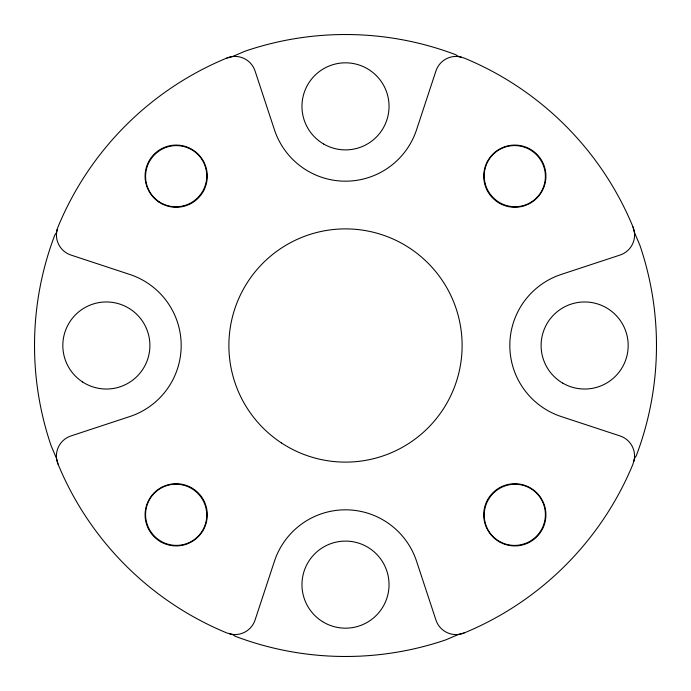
<?xml version="1.0" encoding="UTF-8"?>
<svg xmlns="http://www.w3.org/2000/svg" width="691" height="691" viewBox="0 0 691 691"><rect width="100%" height="100%" fill="white"/><g stroke="black" fill="none" stroke-linecap="round" stroke-linejoin="round"><path stroke-width="1.04" d="M57.12 229.602L56.576 232.435L54.753 235.165A310.985 310.985 0 0 0 51.143 445.816L56.567 458.539L58.018 464.102A310.985 310.985 0 0 0 226.864 632.965L232.435 634.424L235.165 636.247A310.985 310.985 0 0 0 445.816 639.857L458.539 634.433L464.102 632.982A310.985 310.985 0 0 0 632.965 464.136L634.424 458.565L636.247 455.835A310.985 310.985 0 0 0 639.857 245.184L634.433 232.461L632.982 226.898A310.985 310.985 0 0 0 464.136 58.035L458.565 56.576L455.835 54.753A310.985 310.985 0 0 0 245.184 51.143L232.461 56.567L226.898 58.018A310.985 310.985 0 0 0 58.035 226.864L57.12 229.602A21.153 21.153 0 0 0 70.836 255.022L130.158 274.569A74.818 74.818 0 0 1 129.968 416.5L70.758 436.012A21.119 21.119 0 0 0 58.018 464.102M229.602 633.88A21.153 21.153 0 0 0 255.022 620.164L274.569 560.842A74.818 74.818 0 0 1 416.5 561.032L436.012 620.242A21.119 21.119 0 0 0 464.102 632.982M633.88 461.398A21.153 21.153 0 0 0 620.164 435.978L560.842 416.431A74.818 74.818 0 0 1 561.032 274.5L620.242 254.988A21.119 21.119 0 0 0 632.982 226.898M461.398 57.12A21.153 21.153 0 0 0 435.978 70.836L416.431 130.158A74.818 74.818 0 0 1 274.5 129.968L254.988 70.758A21.119 21.119 0 0 0 226.898 58.018M323.733 144.065A43.542 43.542 0 0 0 389.042 106.354A43.542 43.542 0 0 0 323.733 68.651A43.542 43.542 0 0 0 323.733 144.065M82.644 382.011A43.542 43.542 0 0 0 149.835 347.78A43.542 43.542 0 0 0 86.591 306.709A43.542 43.542 0 0 0 82.644 382.011M322.559 621.641A43.542 43.542 0 0 0 389.016 586.011A43.542 43.542 0 0 0 324.925 546.27A43.542 43.542 0 0 0 322.559 621.641M562.871 383.203A43.542 43.542 0 0 0 628.179 345.5A43.542 43.542 0 0 0 562.871 307.797A43.542 43.542 0 0 0 562.871 383.203M281.367 442.896A116.615 116.615 0 0 0 461.916 352.341A116.615 116.615 0 0 0 293.217 241.263A116.615 116.615 0 0 0 281.367 442.896M499.273 203.111A31.095 31.095 0 0 0 545.916 176.179A31.095 31.095 0 0 0 499.273 149.247A31.095 31.095 0 0 0 499.273 203.111M499.273 541.753A31.095 31.095 0 0 0 545.916 514.821A31.095 31.095 0 0 0 499.273 487.889A31.095 31.095 0 0 0 499.273 541.753M160.632 541.753A31.095 31.095 0 0 0 207.274 514.821A31.095 31.095 0 0 0 160.632 487.889A31.095 31.095 0 0 0 160.632 541.753M158.973 202.083A31.095 31.095 0 0 0 207.214 178.131A31.095 31.095 0 0 0 162.35 148.323A31.095 31.095 0 0 0 158.973 202.083M485.289 183.961A30.706 30.464 45 0 0 536.518 197.876A30.706 30.464 45 0 0 522.603 146.647A30.706 30.464 45 0 0 485.289 183.961M183.961 205.711A30.706 30.464 -45 0 0 197.876 154.482A30.706 30.464 -45 0 0 146.647 168.397A30.706 30.464 -45 0 0 183.961 205.711M146.647 522.603A30.706 30.464 45 0 0 197.876 536.518A30.706 30.464 45 0 0 183.961 485.289A30.706 30.464 45 0 0 146.647 522.603M522.603 544.353A30.706 30.464 -45 0 0 536.518 493.124A30.706 30.464 -45 0 0 485.289 507.039A30.706 30.464 -45 0 0 522.603 544.353"/></g></svg>
